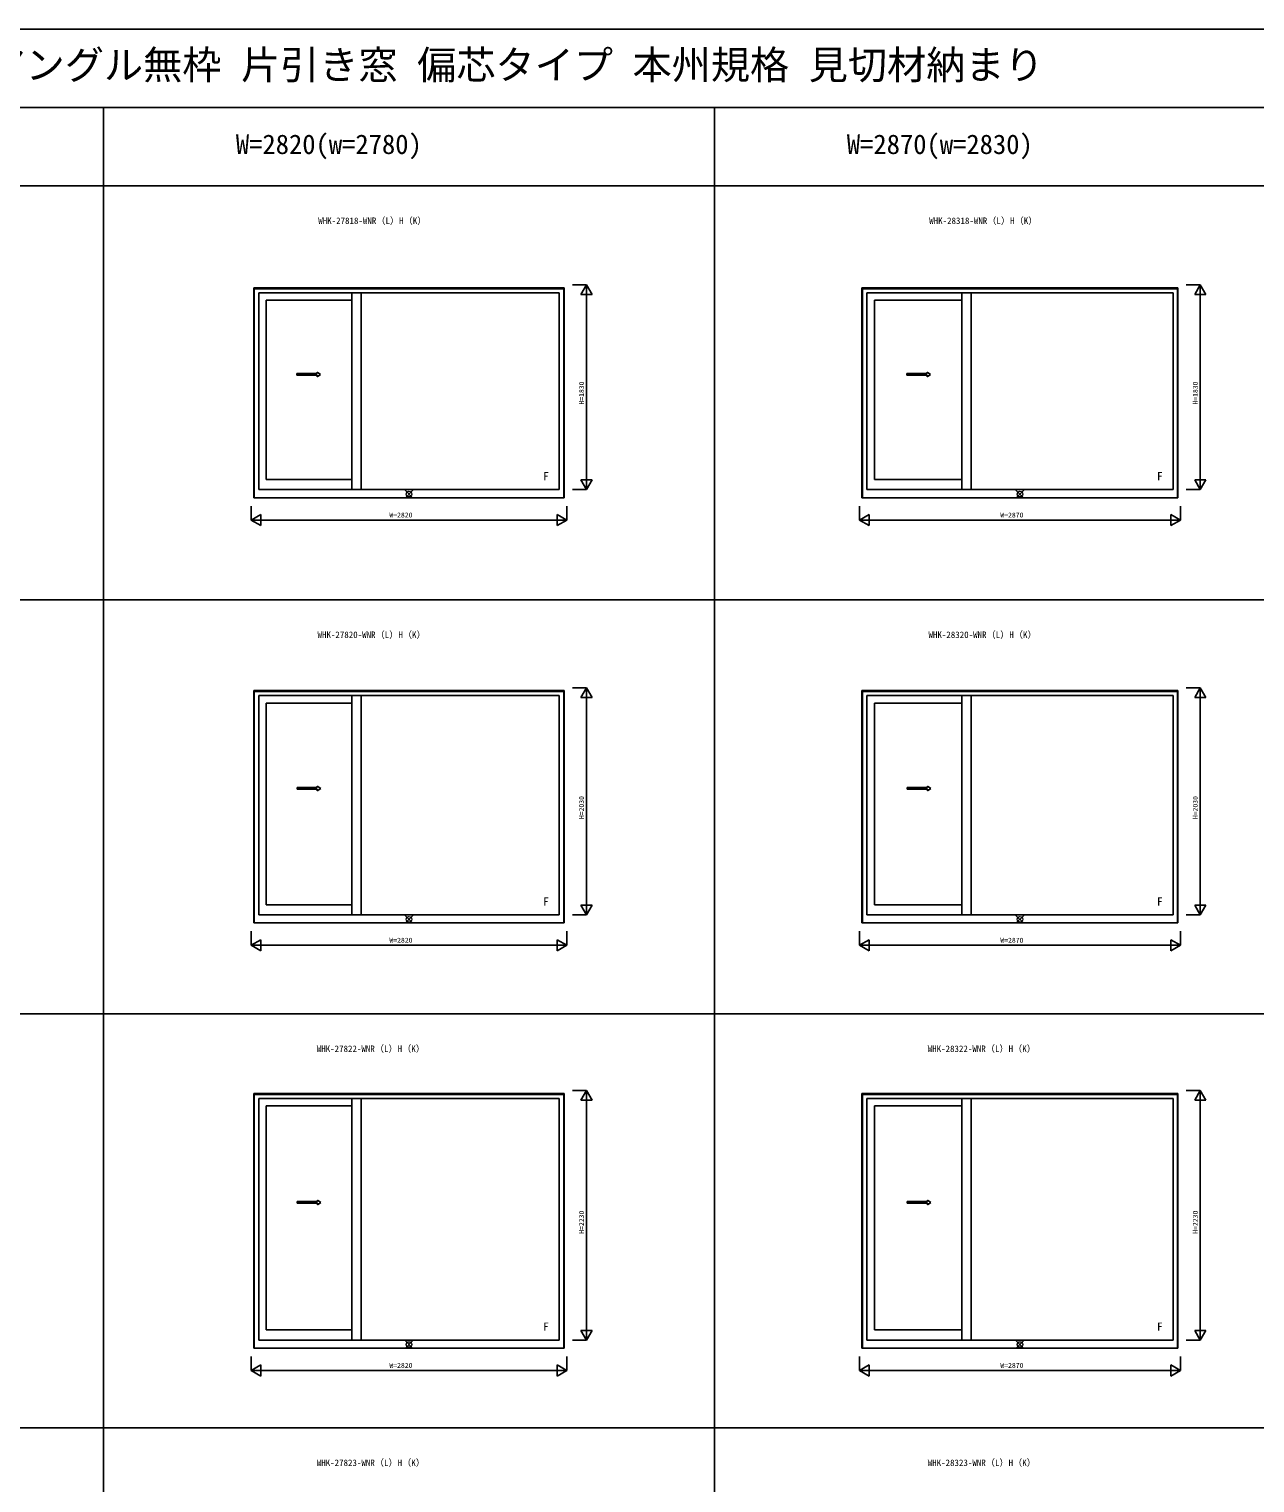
# Model space of a CAD drawing. Units: millimetres, scale not verified. Extents: x -19250 to 19250, y -14000 to 14000.
# Drawn here: x -8295 to 2660, y 1007 to 14000 of the extents above; entities that cross this region are included whole.
import ezdxf
from ezdxf.enums import TextEntityAlignment as Align

# ---------------------------------------------------------------- set-up
doc = ezdxf.new("R2010")
doc.units = ezdxf.units.MM
doc.header["$LTSCALE"] = 50
for name, color, linetype in [('0-0_0', 7, 'Continuous'), ('0-1_YKK_A1', 4, 'Continuous'), ('0-4_YKK_F1', 7, 'Continuous'), ('0-6_YKK_N1', 2, 'Continuous')]:
    doc.layers.add(name, color=color, linetype=linetype)
doc.layers.add('0-5_YKK_IN', color=1, linetype='Continuous', lineweight=18)
doc.styles.add('ＭＳ ゴシック', font='')
doc.styles.get('ＭＳ ゴシック').set_extended_font_data('MS Gothic')

msp = doc.modelspace()

# ---------------------------------------------------------------- linework, layer by layer
at = {"layer": '0-1_YKK_A1'}
for p, q in [((-6287, 11688), (-6287, 9812)), ((-6287, 11688), (-3513, 11688)), ((-6283, 11688), (-6283, 9812)), ((-3517, 11679), (-6283, 11679)), ((-6243, 11644), (-3557, 11644)), ((-6243, 11644), (-6243, 9884)), ((-6175, 11577), (-6175, 9974)), ((-5412, 11577), (-6175, 11577)), ((-5412, 11644), (-5412, 9884)), ((-5328, 11644), (-5328, 9884)), ((-3557, 11644), (-3557, 9884)), ((-3517, 11688), (-3517, 9812)), ((-3513, 11688), (-3513, 9812)), ((-852, 11688), (-852, 9812)), ((-852, 11688), (1972, 11688)), ((-848, 11688), (-848, 9812)), ((1968, 11679), (-848, 11679)), ((-808, 11644), (1928, 11644)), ((-808, 11644), (-808, 9884)), ((-740, 11577), (-740, 9974)), ((40, 11577), (-740, 11577)), ((40, 11644), (40, 9884)), ((124, 11644), (124, 9884)), ((1928, 11644), (1928, 9884)), ((1968, 11688), (1968, 9812)), ((1972, 11688), (1972, 9812)), ((-5902.28, 10920.9), (-5720.94, 10920.91)), ((-5902.28, 10905.9), (-5902.28, 10920.9)), ((-5720.94, 10920.91), (-5720.94, 10933.41)), ((-5720.94, 10933.41), (-5690.94, 10913.41)), ((-450.29, 10920.9), (-268.95, 10920.91)), ((-450.28, 10905.9), (-450.28, 10920.9)), ((-268.95, 10920.91), (-268.95, 10933.41)), ((-268.95, 10933.41), (-238.95, 10913.41)), ((-5902.28, 10905.9), (-5720.94, 10905.91)), ((-5720.94, 10893.41), (-5690.94, 10913.41)), ((-5720.94, 10893.41), (-5720.94, 10905.91)), ((-450.28, 10905.9), (-268.94, 10905.91)), ((-268.94, 10893.41), (-238.95, 10913.41)), ((-268.94, 10893.41), (-268.94, 10905.91)), ((-6243, 9884), (-3557, 9884)), ((-5412, 9974), (-6175, 9974)), ((-808, 9884), (1928, 9884)), ((40, 9974), (-740, 9974)), ((-3513, 9812), (-6287, 9812)), ((1972, 9812), (-852, 9812)), ((-6287, 8088), (-6287, 6012)), ((-6287, 8088), (-3513, 8088)), ((-6283, 8088), (-6283, 6012)), ((-3517, 8079), (-6283, 8079)), ((-3517, 8088), (-3517, 6012)), ((-3513, 8088), (-3513, 6012)), ((-852, 8088), (-852, 6012)), ((-852, 8088), (1972, 8088)), ((-848, 8088), (-848, 6012)), ((1968, 8079), (-848, 8079)), ((1968, 8088), (1968, 6012)), ((1972, 8088), (1972, 6012)), ((-6243, 8044), (-3557, 8044)), ((-6243, 8044), (-6243, 6084)), ((-6175, 7977), (-6175, 6174)), ((-5412, 7977), (-6175, 7977)), ((-5412, 8044), (-5412, 6084)), ((-5328, 8044), (-5328, 6084)), ((-3557, 8044), (-3557, 6084)), ((-808, 8044), (1928, 8044)), ((-808, 8044), (-808, 6084)), ((-740, 7977), (-740, 6174)), ((40, 7977), (-740, 7977)), ((40, 8044), (40, 6084)), ((124, 8044), (124, 6084)), ((1928, 8044), (1928, 6084)), ((-5900.37, 7220.9), (-5719.03, 7220.91)), ((-5900.36, 7205.9), (-5900.36, 7220.9)), ((-5900.36, 7205.9), (-5719.02, 7205.91)), ((-5719.03, 7220.91), (-5719.03, 7233.41)), ((-5719.03, 7233.41), (-5689.03, 7213.41)), ((-5719.02, 7193.41), (-5689.03, 7213.41)), ((-5719.02, 7193.41), (-5719.02, 7205.91)), ((-448.36, 7220.9), (-267.02, 7220.91)), ((-448.35, 7205.9), (-448.35, 7220.9)), ((-448.35, 7205.9), (-267.02, 7205.91)), ((-267.02, 7220.91), (-267.02, 7233.41)), ((-267.02, 7233.41), (-237.02, 7213.41)), ((-267.02, 7193.41), (-237.02, 7213.41)), ((-267.02, 7193.41), (-267.02, 7205.91)), ((-5412, 6174), (-6175, 6174)), ((40, 6174), (-740, 6174)), ((-3513, 6012), (-6287, 6012)), ((-6243, 6084), (-3557, 6084)), ((1972, 6012), (-852, 6012)), ((-808, 6084), (1928, 6084)), ((-6287, 4488), (-6287, 2212)), ((-6287, 4488), (-3513, 4488)), ((-6283, 4488), (-6283, 2212)), ((-3517, 4479), (-6283, 4479)), ((-6243, 4444), (-3557, 4444)), ((-6243, 4444), (-6243, 2284)), ((-5412, 4444), (-5412, 2284)), ((-5328, 4444), (-5328, 2284)), ((-3557, 4444), (-3557, 2284)), ((-3517, 4488), (-3517, 2212)), ((-3513, 4488), (-3513, 2212)), ((-852, 4488), (-852, 2212)), ((-852, 4488), (1972, 4488)), ((-848, 4488), (-848, 2212)), ((1968, 4479), (-848, 4479)), ((-808, 4444), (1928, 4444)), ((-808, 4444), (-808, 2284)), ((40, 4444), (40, 2284)), ((124, 4444), (124, 2284)), ((1928, 4444), (1928, 2284)), ((1968, 4488), (1968, 2212)), ((1972, 4488), (1972, 2212)), ((-6175, 4377), (-6175, 2374)), ((-5412, 4377), (-6175, 4377)), ((-740, 4377), (-740, 2374)), ((40, 4377), (-740, 4377)), ((-5898.43, 3520.9), (-5717.09, 3520.91)), ((-5898.42, 3505.9), (-5898.42, 3520.9)), ((-5717.09, 3520.91), (-5717.09, 3533.41)), ((-5717.09, 3533.41), (-5687.09, 3513.41)), ((-5717.08, 3493.41), (-5687.09, 3513.41)), ((-446.44, 3520.9), (-265.09, 3520.91)), ((-446.43, 3505.9), (-446.43, 3520.9)), ((-265.09, 3520.91), (-265.09, 3533.41)), ((-265.09, 3533.41), (-235.09, 3513.41)), ((-265.09, 3493.41), (-235.09, 3513.41)), ((-5898.42, 3505.9), (-5717.08, 3505.91)), ((-5717.08, 3493.41), (-5717.08, 3505.91)), ((-446.43, 3505.9), (-265.09, 3505.91)), ((-265.09, 3493.41), (-265.09, 3505.91)), ((-5412, 2374), (-6175, 2374)), ((40, 2374), (-740, 2374)), ((-3513, 2212), (-6287, 2212)), ((-6243, 2284), (-3557, 2284)), ((1972, 2212), (-852, 2212)), ((-808, 2284), (1928, 2284))]:
    msp.add_line(p, q, dxfattribs=at)
at = {"layer": '0-4_YKK_F1'}
for p, q in [((-19250, 14000), (19250, 14000)), ((-19250, 13300), (18550, 13300)), ((-7630, -14000), (-7630, 13300)), ((-2170, -14000), (-2170, 13300)), ((-19250, 12600), (7630, 12600)), ((-19250, 8900), (7630, 8900)), ((-19250, 5200), (7630, 5200)), ((-19250, 1500), (7630, 1500))]:
    msp.add_line(p, q, dxfattribs=at)
at = {"layer": '0-5_YKK_IN'}
for p, q in [((-4935.36, 9879.36), (-4864.64, 9808.64)), ((-4935.36, 9808.64), (-4864.64, 9879.36)), ((524.64, 9879.36), (595.36, 9808.64)), ((524.64, 9808.64), (595.36, 9879.36)), ((-4935.36, 6079.36), (-4864.64, 6008.64)), ((-4935.36, 6008.64), (-4864.64, 6079.36)), ((524.64, 6079.36), (595.36, 6008.64)), ((524.64, 6008.64), (595.36, 6079.36)), ((-4935.36, 2279.36), (-4864.64, 2208.64)), ((-4935.36, 2208.64), (-4864.64, 2279.36)), ((524.64, 2279.36), (595.36, 2208.64)), ((524.64, 2208.64), (595.36, 2279.36))]:
    msp.add_line(p, q, dxfattribs=at)
for centre in [(-4900, 9844), (560, 9844), (-4900, 6044), (560, 6044), (-4900, 2244), (560, 2244)]:
    msp.add_circle(centre, 25, dxfattribs=at)
at = {"layer": '0-6_YKK_N1'}
for p, q in [((-3438, 11714), (-3313, 11714)), ((-3313, 11714), (-3363, 11627.4)), ((-3313, 9884), (-3313, 11714)), ((-3313, 11714), (-3263, 11627.4)), ((2047, 11714), (2172, 11714)), ((2172, 11714), (2122, 11627.4)), ((2172, 9884), (2172, 11714)), ((2172, 11714), (2222, 11627.4)), ((-3363, 11627.4), (-3263, 11627.4)), ((2122, 11627.4), (2222, 11627.4)), ((-3438, 9884), (-3313, 9884)), ((-3313, 9884), (-3363, 9970.6)), ((-3263, 9970.6), (-3363, 9970.6)), ((-3313, 9884), (-3263, 9970.6)), ((2047, 9884), (2172, 9884)), ((2172, 9884), (2122, 9970.6)), ((2222, 9970.6), (2122, 9970.6)), ((2172, 9884), (2222, 9970.6)), ((-6310, 9737), (-6310, 9612)), ((-6310, 9612), (-6223.4, 9662)), ((-6223.4, 9562), (-6223.4, 9662)), ((-3490, 9612), (-3576.6, 9662)), ((-3576.6, 9662), (-3576.6, 9562)), ((-3490, 9737), (-3490, 9612)), ((-875, 9737), (-875, 9612)), ((-875, 9612), (-788.4, 9662)), ((-788.4, 9562), (-788.4, 9662)), ((1995, 9612), (1908.4, 9662)), ((1908.4, 9662), (1908.4, 9562)), ((1995, 9737), (1995, 9612)), ((-6310, 9612), (-3490, 9612)), ((-6310, 9612), (-6223.4, 9562)), ((-3490, 9612), (-3576.6, 9562)), ((-875, 9612), (1995, 9612)), ((-875, 9612), (-788.4, 9562)), ((1995, 9612), (1908.4, 9562)), ((-3438, 8114), (-3313, 8114)), ((-3313, 8114), (-3363, 8027.4)), ((-3313, 6084), (-3313, 8114)), ((-3313, 8114), (-3263, 8027.4)), ((2047, 8114), (2172, 8114)), ((2172, 8114), (2122, 8027.4)), ((2172, 6084), (2172, 8114)), ((2172, 8114), (2222, 8027.4)), ((-3363, 8027.4), (-3263, 8027.4)), ((2122, 8027.4), (2222, 8027.4)), ((-3313, 6084), (-3363, 6170.6)), ((-3263, 6170.6), (-3363, 6170.6)), ((-3313, 6084), (-3263, 6170.6)), ((2172, 6084), (2122, 6170.6)), ((2222, 6170.6), (2122, 6170.6)), ((2172, 6084), (2222, 6170.6)), ((-3438, 6084), (-3313, 6084)), ((2047, 6084), (2172, 6084)), ((-6310, 5937), (-6310, 5812)), ((-6310, 5812), (-6223.4, 5862)), ((-6223.4, 5762), (-6223.4, 5862)), ((-3490, 5812), (-3576.6, 5862)), ((-3576.6, 5862), (-3576.6, 5762)), ((-3490, 5937), (-3490, 5812)), ((-875, 5937), (-875, 5812)), ((-875, 5812), (-788.4, 5862)), ((-788.4, 5762), (-788.4, 5862)), ((1995, 5812), (1908.4, 5862)), ((1908.4, 5862), (1908.4, 5762)), ((1995, 5937), (1995, 5812)), ((-6310, 5812), (-3490, 5812)), ((-6310, 5812), (-6223.4, 5762)), ((-3490, 5812), (-3576.6, 5762)), ((-875, 5812), (1995, 5812)), ((-875, 5812), (-788.4, 5762)), ((1995, 5812), (1908.4, 5762)), ((-3438, 4514), (-3313, 4514)), ((-3313, 4514), (-3363, 4427.4)), ((-3363, 4427.4), (-3263, 4427.4)), ((-3313, 2284), (-3313, 4514)), ((-3313, 4514), (-3263, 4427.4)), ((2047, 4514), (2172, 4514)), ((2172, 4514), (2122, 4427.4)), ((2122, 4427.4), (2222, 4427.4)), ((2172, 2284), (2172, 4514)), ((2172, 4514), (2222, 4427.4)), ((-3313, 2284), (-3363, 2370.6)), ((-3263, 2370.6), (-3363, 2370.6)), ((-3313, 2284), (-3263, 2370.6)), ((2172, 2284), (2122, 2370.6)), ((2222, 2370.6), (2122, 2370.6)), ((2172, 2284), (2222, 2370.6)), ((-3438, 2284), (-3313, 2284)), ((2047, 2284), (2172, 2284)), ((-6310, 2137), (-6310, 2012)), ((-3490, 2137), (-3490, 2012)), ((-875, 2137), (-875, 2012)), ((1995, 2137), (1995, 2012)), ((-6310, 2012), (-6223.4, 2062)), ((-6310, 2012), (-3490, 2012)), ((-6310, 2012), (-6223.4, 1962)), ((-6223.4, 1962), (-6223.4, 2062)), ((-3490, 2012), (-3576.6, 2062)), ((-3576.6, 2062), (-3576.6, 1962)), ((-3490, 2012), (-3576.6, 1962)), ((-875, 2012), (-788.4, 2062)), ((-875, 2012), (1995, 2012)), ((-875, 2012), (-788.4, 1962)), ((-788.4, 1962), (-788.4, 2062)), ((1995, 2012), (1908.4, 2062)), ((1908.4, 2062), (1908.4, 1962)), ((1995, 2012), (1908.4, 1962))]:
    msp.add_line(p, q, dxfattribs=at)

# ---------------------------------------------------------------- texts
at = {"layer": '0-0_0', "style": 'ＭＳ ゴシック'}
for s, height, p in [('APW651_03 在来 APW651 大開口スライディング トリプルガラス アングル無枠 片引き窓 偏芯タイプ 本州規格 見切材納まり', 256.6, (-18817.07, 13475)), ('WHK-27818-WNR（L）H（K）', 58.65, (-5710.67, 12240)), ('WHK-28318-WNR（L）H（K）', 58.65, (-250.67, 12240)), ('WHK-27820-WNR（L）H（K）', 58.65, (-5717.33, 8540)), ('WHK-28320-WNR（L）H（K）', 58.65, (-257.33, 8540)), ('WHK-27822-WNR（L）H（K）', 58.65, (-5724, 4840)), ('WHK-28322-WNR（L）H（K）', 58.65, (-264, 4840)), ('WHK-27823-WNR（L）H（K）', 58.65, (-5724, 1140)), ('WHK-28323-WNR（L）H（K）', 58.65, (-264, 1140))]:
    msp.add_text(s, height=height, dxfattribs=at).set_placement(p, align=Align.BOTTOM_LEFT)
at = {"layer": '0-0_0', "color": 3, "style": 'ＭＳ ゴシック'}
for s, p in [('W=2820(w=2780)', (-6447, 12831)), ('W=2870(w=2830)', (-987, 12831))]:
    msp.add_text(s, height=174.5, dxfattribs=at).set_placement(p, align=Align.BOTTOM_LEFT)
at = {"layer": '0-1_YKK_A1', "style": 'ＭＳ ゴシック'}
for p in [(-3699.94, 9945.24), (1785.06, 9945.24), (-3699.94, 6145.24), (1785.06, 6145.24), (-3699.94, 2345.24), (1785.06, 2345.24)]:
    msp.add_text('F', height=73.31, dxfattribs=at).set_placement(p, align=Align.BOTTOM_LEFT)
at = {"layer": '0-6_YKK_N1', "style": 'ＭＳ ゴシック'}
for s, p in [('H=1830', (-3323, 10644)), ('H=1830', (2162, 10644)), ('H=2030', (-3323, 6939)), ('H=2030', (2162, 6939)), ('H=2230', (-3323, 3234)), ('H=2230', (2162, 3234))]:
    msp.add_text(s, height=43.99, rotation=90, dxfattribs=at).set_placement(p, align=Align.BOTTOM_LEFT)
for s, p in [('W=2820', (-5075, 9622)), ('W=2870', (385, 9622)), ('W=2820', (-5075, 5822)), ('W=2870', (385, 5822)), ('W=2820', (-5075, 2022)), ('W=2870', (385, 2022))]:
    msp.add_text(s, height=43.99, dxfattribs=at).set_placement(p, align=Align.BOTTOM_LEFT)

doc.saveas('drawing.dxf')
